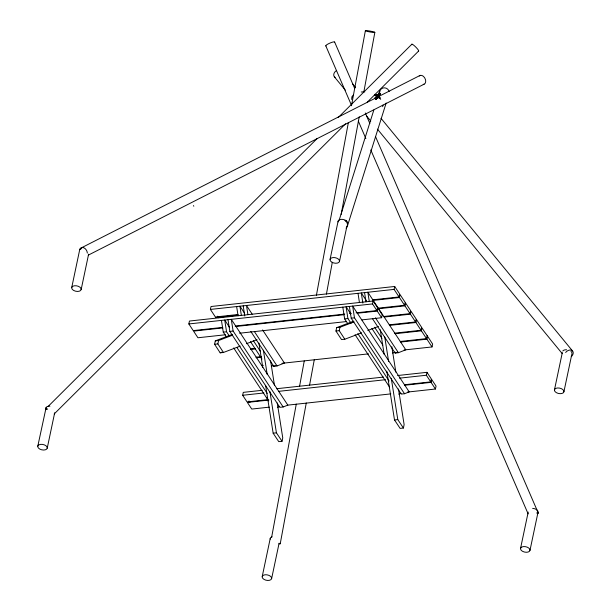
<?xml version="1.0" encoding="UTF-8"?>
<svg xmlns="http://www.w3.org/2000/svg" width="611" height="611" viewBox="0 0 611 611"><rect width="100%" height="100%" fill="white"/><g stroke="black" fill="none" stroke-linecap="round" stroke-linejoin="round"><path stroke-width="0.92" d="M375.727 98.906L374.871 98.088L378.087 95.622C380.447 96.653 378.156 95.072 378.935 96.431L376.368 98.409M375.284 98.684L374.871 98.088M375.65 98.234C376.231 96.095 376.758 99.723 375.65 97.569M375.582 98.02L375.818 97.47M375.696 97.89L375.933 97.439M375.902 97.821L376.055 97.432M376.261 97.852L376.177 97.447M376.315 98.348L376.399 97.523M377.308 96.912C377.56 94.522 378.744 98.463 378.018 96.194M377.27 96.844L377.445 96.194M377.545 96.156L377.048 97.325L378.331 97.447L378.133 96.561L377.491 96.5L377.048 97.325M377.331 96.63L377.659 96.141M378.209 96.844L377.789 96.141M374.849 98.47L378.087 95.622M378.133 96.981L378.117 96.248M378.767 94.484C378.308 93.452 379.645 95.958 379.103 94.415M379.21 94.988L379.584 94.43M377.491 95.385L379.446 93.521L379.859 94.117M379.507 94.873L379.591 94.277M377.735 96.309L380.332 93.957L379.446 93.521L377.522 95.003M375.368 98.554L375.811 97.722L376.452 97.791L376.651 98.676L375.605 98.921L375.773 98.241L376.651 98.676M375.773 98.241L375.811 97.722M376.246 98.982L376.697 98.157M376.414 98.302L376.452 97.791M377.208 95.179L377.247 94.667L377.888 94.728C378.889 95.919 376.743 94.995 378.133 95.087M377.85 95.247L377.888 94.728M377.926 97.76L378.369 96.935M378.331 97.447L378.133 96.561M378.522 93.75L378.484 94.262L378.927 93.437L379.568 93.498L379.767 94.392L379.362 94.697L379.4 94.186L378.759 94.125L378.927 93.437M378.721 94.636L378.896 94.063M379.53 94.018L379.568 93.498M271.62 537.344L296.274 404.108M299.573 386.282L304.255 360.948M316.414 295.266L348.354 122.628M351.478 105.741L365.37 30.68M280.235 543.737L306.271 403M309.571 385.174L314.26 359.841M326.411 294.158L332.315 262.256M341.167 214.408L359.222 116.831M363.912 91.497L374.849 32.383M37.79 446.183L46.146 407.43M71.716 287.582L79.766 249.395A4.827 2.75 11.9 0 1 82.622 247.57M47.223 448.184A4.827 2.75 11.9 0 0 40.647 444.357A4.827 2.75 11.9 0 0 39.646 449.009A4.827 2.75 11.9 0 0 47.223 448.184L54.684 412.784M81.156 289.583A4.827 2.75 11.9 0 0 74.573 285.757A4.827 2.75 11.9 0 0 73.58 290.408A4.827 2.75 11.9 0 0 81.156 289.583L88.61 254.184M222.572 327.404L193.221 330.612L188.837 323.952L189.448 321.042L373.138 301.009L377.522 307.661L376.911 310.571L356.076 312.847M237.878 314.528L215.393 316.994L210.405 309.426L211.016 306.516L394.706 286.475L399.693 294.044L399.082 296.954L372.84 299.818M240.245 346.078L223.458 352.471L220.174 352.83L214.583 344.268L215.301 340.869L232.088 334.484M223.458 352.471L217.867 343.909L218.585 340.518L232.715 335.134M267.664 399.67L247.043 401.923L242.666 395.279L243.277 392.369L262.218 390.299M265.586 385.304L273.148 433.199L278.761 441.638L282.038 441.279L282.756 437.888L277.257 403.008M262.203 576.601L270.245 538.406M330.062 259.4L338.104 221.213M271.635 578.594A4.827 2.75 11.9 0 0 265.059 574.775A4.827 2.75 11.9 0 0 264.059 579.427A4.827 2.75 11.9 0 0 271.635 578.594L279.097 543.202M339.495 261.401A4.827 2.75 11.9 0 0 332.919 257.575A4.827 2.75 11.9 0 0 331.926 262.226A4.827 2.75 11.9 0 0 339.495 261.401L346.956 226.001M361.613 332.835L344.825 339.227L341.541 339.586L335.951 331.032L336.669 327.633L353.456 321.241M344.825 339.227L339.235 330.673L339.945 327.275L354.082 321.89M376.911 310.571L372.519 303.919L373.138 301.009M381.623 317.728L377.239 311.068L377.85 308.158L382.234 314.818L381.623 317.728L361.743 319.897M399.082 296.954L394.087 289.385L394.706 286.475M404.566 305.286L399.449 297.519L400.06 294.609L405.185 302.376L404.566 305.286L378.331 308.15M410.057 313.619L404.94 305.851L405.551 302.941L410.676 310.709L410.057 313.619L383.823 316.483M415.549 321.951L410.432 314.176L411.043 311.266L416.167 319.041L415.549 321.951L389.306 324.808M421.04 330.276L415.923 322.509L416.534 319.599L421.651 327.366L421.04 330.276L394.798 333.14M432.023 346.941L421.414 330.841L422.025 327.931L432.634 344.031L432.023 346.941L404.138 349.981M386.801 371.129L394.507 419.956L400.129 428.403L403.405 428.044L404.123 424.645L398.494 388.978M427.142 335.699L426.531 338.609L400.289 341.473M427.517 336.264L426.906 339.174L400.663 342.038M404.49 384.747L430.732 381.883L426.356 375.238L426.967 372.328L397.616 375.528M430.732 381.883L431.343 378.973L426.967 372.328M435.437 389.024L431.053 382.371L431.664 379.462L436.055 386.114L435.437 389.024L407.56 392.063M520.541 548.418L528.194 512.087M554.475 389.818L562.326 352.555M529.981 550.412A4.827 2.75 11.9 0 0 523.398 546.593A4.827 2.75 11.9 0 0 522.405 551.244A4.827 2.75 11.9 0 0 529.981 550.412L538.024 512.224A4.827 2.75 11.9 0 0 532.639 508.375M563.907 391.811A4.827 2.75 11.9 0 0 557.331 387.993A4.827 2.75 11.9 0 0 556.331 392.644A4.827 2.75 11.9 0 0 563.907 391.811L571.957 353.624M383.036 105.054L382.654 106.696M339.036 220.548L373.825 110.064M379.813 91.047L378.66 94.377M347.384 226.169L386.16 103.007M379.752 97.699L380.248 97.584A0.794 0.496 -44.9 0 1 380.309 97.859L379.759 98.172M351.852 96.943L353.593 94.69M48.154 406.407L317.254 138.422M338.211 117.549L411.913 44.152M54.196 413.975L345.605 123.766M367.242 102.22L418.627 51.041M376.842 94.98L377.247 94.667M379.049 94.942L380.332 93.957M375.757 98.524L377.04 97.539M81.584 247.73L375.742 97.989M379.141 96.263L419.948 75.489M88.282 255.138L424.095 84.196M79.766 249.395L81.347 248.654M271.307 366.34L273.766 365.37M250.777 331.422L273.766 366.302L275.408 365.661M273.766 366.302L277.05 365.943L284.421 363.041L262.593 329.932M392.674 353.097L395.126 352.135M372.664 318.973L395.134 353.066L397.593 352.096M395.134 353.066L398.41 352.707L405.78 349.805L367.845 292.249L369.281 301.467M277.363 407.384L279.708 406.46M228.002 319.683L229.828 331.414L279.869 407.331L283.145 406.972L287.834 405.131L390.849 393.889M398.731 394.141L401.076 393.217M404.513 393.736L409.202 391.888L352.646 306.08L354.472 317.819L404.513 393.736L401.228 394.095L351.195 318.178L349.37 306.439M220.174 352.83L221.946 352.157M246.432 343.718L257.04 339.685M367.799 330.482L378.408 326.442M210.405 309.426L394.087 289.385M215.759 317.56L238.252 315.1M373.206 300.383L399.449 297.519M188.837 323.952L372.519 303.919M378.698 308.715L404.94 305.851M235.831 325.961L344.719 314.085M349.446 313.565L351.34 313.359M222.9 327.908L193.55 331.109L197.933 337.761L225.398 334.767M235.212 326.564L344.1 314.688M357.351 313.237L377.239 311.068M221.442 320.401L223.267 332.132L226.551 331.773L229.156 335.729M229.828 331.414L233.112 331.055L283.145 406.972M342.809 307.157L344.635 318.889L347.911 318.53L351.042 323.28M351.195 318.178L354.472 317.819M384.189 317.04L410.432 314.176M239.596 333.216L346.59 321.546M215.301 340.869L218.585 340.518M336.669 327.633L339.945 327.275M214.583 344.268L217.867 343.909M335.951 331.032L339.235 330.673M389.681 325.373L415.923 322.509M250.472 348.889L255.161 348.377M250.846 349.446L255.535 348.934M395.172 333.705L421.414 330.841M255.963 357.221L261.592 356.603M256.337 357.779L261.019 357.267M261.455 365.546L263.333 365.347M281.961 363.308L368.532 353.868M276.416 388.749L383.41 377.079M242.666 395.279L263.944 392.957M278.746 391.338L385.549 379.691M399.525 378.163L426.356 375.238M268.924 400.06L247.363 402.405L251.755 409.065L269.329 407.147M404.81 385.236L431.053 382.371M273.148 433.199L276.424 432.84L282.038 441.279M394.507 419.956L397.792 419.597L403.405 428.044M379.24 94.613L378.98 95.904A1.436 0.634 -63.8 0 1 378.27 97.348M377.453 97.012L378.094 97.073M344.917 220.518L346.498 220.968M376.017 96.63L376.491 96.485M379.416 93.903L380.302 94.331M378.056 95.996L378.935 96.431M334.538 42.388A4.827 0.901 -23.4 0 0 330.666 42.785A4.827 0.901 -23.4 0 0 325.778 45.817L325.961 45.993M352.532 83.73L355.556 87.411M381.012 118.328L572.507 350.913M334.393 76.864L345.299 90.115M366.508 115.876L370.755 121.024M377.415 129.12L562.25 353.616M366.417 300.742L361.292 292.967L362.865 303.102M375.421 317.819L398.41 352.707M374.612 327.259L381.928 338.357M371.855 328.413L382.822 345.055M350.798 313.947L346.086 306.798L347.911 318.53M357.817 333.56L389.092 381.004M344.635 318.889L347.758 323.639M355.06 334.706L389.459 386.9M193.427 205.609L193.824 206.213M252.198 314.161L246.485 305.485L247.921 314.703M244.537 313.206L239.924 306.203L241.36 315.421M254.581 331.857L277.05 365.943M253.244 340.495L260.561 351.6M250.487 341.648L261.982 359.092M287.834 405.131L231.286 319.324L233.112 331.055M229.415 327.16L224.726 320.042L226.551 331.773M217.401 316.2L218.425 317.751M236.976 347.59L267.206 393.453M223.267 332.132L226.398 336.875M233.692 347.949L268.611 400.931M248.952 400.976L249.93 402.458M45.848 408.721L46.199 409.492M334.652 42.083L354.708 88.465M365.302 112.974L369.846 123.475M375.521 136.604L538.222 512.935M325.778 45.817L351.493 105.306M358.306 121.054L365.867 138.552M370.785 149.924L528.133 513.874M87.32 253.099L87.129 251.915A4.827 3.315 63 0 0 83.86 247.814A4.827 3.315 63 0 0 80.347 248.983M391.827 346.735L395.829 372.084M384.747 336.966L388.604 361.384M391.269 378.285L397.792 419.597M380.286 329.81L384.136 354.227M270.597 360.849L274.438 385.151M263.387 350.21L267.236 374.619M269.909 391.521L276.424 432.84M258.919 343.054L262.776 367.463M364.568 292.608L366.004 301.826M358.008 293.318L359.444 302.537M243.201 305.844L244.782 315.986M236.64 306.562L238.076 315.78M45.833 407.995L45.871 408.759M562.83 350.966A4.827 2.75 11.9 0 1 566.573 349.775M570.98 351.432A4.827 2.75 11.9 0 1 571.942 352.898M347.239 223.87A4.827 2.75 11.9 0 0 346.567 221.022L345.681 220.388A4.827 2.75 11.9 0 0 340.411 219.471A4.827 2.75 11.9 0 0 338.12 221.938M46.169 407.377A4.812 2.742 11.9 0 1 49.911 406.185M537.718 512.889A4.827 2.75 11.9 0 1 537.107 513.431M46.199 409.019A4.827 0.733 45.1 0 1 46.13 408.431M46.444 408.476A4.827 0.733 45.1 0 1 47.65 409.248M418.314 50.996A4.827 0.733 45.1 0 0 416.03 47.33L415.136 46.451A4.827 0.733 45.1 0 0 411.982 44.748M536.832 512.82A4.827 0.901 -23.4 0 1 537.695 513.645M279.517 543.385A4.827 0.443 10.5 0 1 278.96 543.828M376.911 95.079A1.436 0.634 -63.8 0 1 377.881 95.224M376.2 96.523A1.436 0.634 -63.8 0 1 376.277 96.217M267.267 398.265A1.81 0.741 83.8 0 1 266.938 397.608M571.27 356.633A4.827 3.467 -39.5 0 0 573.141 352.127A4.827 3.467 -39.5 0 0 569.765 350.065L568.642 350.324A4.827 3.467 -39.5 0 0 565.664 352.494M335.134 77.406A4.827 3.467 -39.5 0 1 336.646 70.41M423.24 84.394A4.827 3.315 63 0 0 425.684 80.858L425.485 79.674A4.827 3.315 63 0 0 419.23 75.985M345.33 220.815A4.827 4.651 17.5 0 1 346.063 228.193M379.729 93.46A4.827 4.651 17.5 0 1 383.326 87.938A4.827 4.651 17.5 0 1 389.1 91.543M374.963 94.315A14.519 8.264 11.9 0 1 375.956 94.827M351.669 99.433A15.718 9.241 11.2 0 1 352.196 97.08M361.261 92.017A15.718 9.241 11.2 0 1 364.767 91.871M374.971 95.186A15.894 8.875 12.3 0 1 376.674 96.087M378.217 97.088A15.894 8.875 12.3 0 1 380.714 99.326M378.064 97.531A1.436 0.634 -63.8 0 1 377.331 97.424M270.261 539.139A4.827 2.75 11.9 0 1 272.032 536.802M374.757 95.24L375.139 94.804L374.757 95.24M377.208 94.415L377.819 94.537L377.208 94.415M377.384 97.844L377.995 97.966L377.384 97.844M375.696 99.142L376.307 99.265L375.696 99.142M378.896 93.116L379.5 93.239L378.935 93.078M374.131 32.032L373.344 31.795A4.827 0.443 10.5 0 0 365.599 30.565A4.827 0.443 10.5 0 0 370.686 32.085A4.827 0.443 10.5 0 0 374.131 32.032"/></g></svg>
